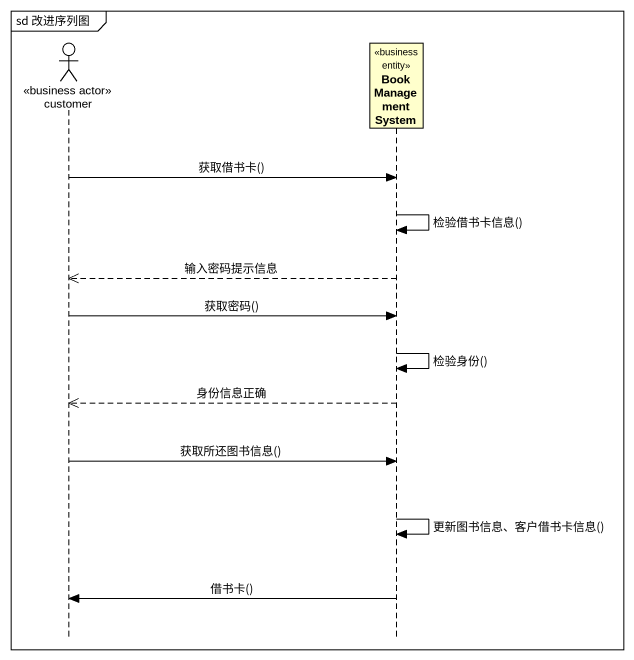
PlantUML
@startuml
mainframe sd 改进序列图
hide footbox
actor customer <<business actor>>
participant "Book Management System" as Book_Management_System <<business entity>>

customer -> Book_Management_System : 获取借书卡()
Book_Management_System -> Book_Management_System : 检验借书卡信息()
Book_Management_System -->> customer : 输入密码提示信息
customer -> Book_Management_System : 获取密码()
Book_Management_System -> Book_Management_System : 检验身份()
Book_Management_System -->> customer : 身份信息正确
customer -> Book_Management_System : 获取所还图书信息()
Book_Management_System -> Book_Management_System : 更新图书信息、客户借书卡信息()
Book_Management_System -> customer : 借书卡()
@enduml
